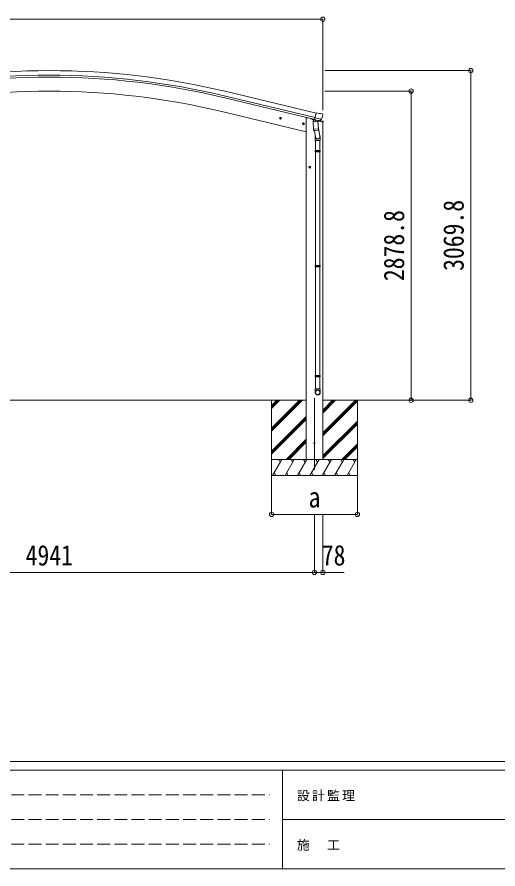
# Model space of a CAD drawing. Units: millimetres at full size, sheet at 1:40. Extents: x -11181 to 11305, y -7804 to 7716.
# Drawn here: x -7008 to -2528, y -7804 to 129 of the extents above; entities that cross this region are included whole.
import ezdxf
from ezdxf.enums import TextEntityAlignment as Align

# ---------------------------------------------------------------- set-up
doc = ezdxf.new("R2010")
doc.units = ezdxf.units.MM
doc.header["$LTSCALE"] = 40
doc.header["$PDMODE"] = 32
doc.header["$PDSIZE"] = 40
doc.linetypes.add('DASHED3', pattern=[4, 3, -1])
for name, color, linetype, lineweight in [('0-0_0', 7, 'Continuous', 9), ('0-1_本体', 4, 'Continuous', 9), ('0-2_部品', 7, 'Continuous', 9), ('0-8_PARTS2', 2, 'Continuous', 9), ('0-A_寸法', 6, 'Continuous', 9), ('F-0_240', 7, 'Continuous', 9)]:
    doc.layers.add(name, color=color, linetype=linetype, lineweight=lineweight)
doc.styles.add('ＭＳ ゴシック', font='')
doc.styles.get('ＭＳ ゴシック').set_extended_font_data('MS Gothic')

msp = doc.modelspace()

# ---------------------------------------------------------------- linework, layer by layer
at = {"layer": '0-0_0'}
for p, q in [((-9100.22, -3439.42), (-4315.2, -3439.42)), ((-4637.2, -3439.41), (-4637.2, -4139.41)), ((-4637.2, -3700.14), (-4376.47, -3439.41)), ((-4637.2, -3714.28), (-4362.33, -3439.41)), ((-4637.2, -3728.42), (-4348.19, -3439.41)), ((-4637.2, -3516.29), (-4560.32, -3439.41)), ((-4637.2, -3502.15), (-4574.46, -3439.41)), ((-4637.2, -3488.01), (-4588.6, -3439.41)), ((-4159.2, -3558.79), (-4039.82, -3439.41)), ((-4159.2, -3544.65), (-4053.96, -3439.41)), ((-4159.2, -3530.51), (-4068.1, -3439.41)), ((-4159.2, -3439.42), (-3517.7, -3439.43)), ((-4159.2, -3742.64), (-3855.98, -3439.42)), ((-4159.2, -3756.78), (-3841.84, -3439.42)), ((-4159.2, -3770.92), (-3837.2, -3448.93)), ((-3837.2, -3439.41), (-3837.2, -4139.41)), ((-4637.2, -3912.27), (-4315.2, -3590.27)), ((-4637.2, -3926.41), (-4315.2, -3604.42)), ((-4637.2, -3940.56), (-4315.2, -3618.56)), ((-4159.2, -3954.77), (-3837.2, -3632.77)), ((-4159.2, -3968.91), (-3837.2, -3646.91)), ((-4159.2, -3983.06), (-3837.2, -3661.06)), ((-4502.21, -3989.41), (-4315.2, -3802.4)), ((-4488.07, -3989.41), (-4315.2, -3816.55)), ((-4473.92, -3989.41), (-4315.2, -3830.69)), ((-3981.71, -3989.41), (-3837.2, -3844.9)), ((-3967.57, -3989.41), (-3837.2, -3859.05)), ((-3953.42, -3989.41), (-3837.2, -3873.19)), ((-3837.2, -3989.41), (-4637.2, -3989.41)), ((-4626.91, -4139.41), (-4540.31, -3989.41)), ((-4555.31, -4015.39), (-4570.31, -3989.41)), ((-4511.44, -4139.41), (-4424.84, -3989.41)), ((-4439.84, -4015.39), (-4454.84, -3989.41)), ((-4395.97, -4139.41), (-4309.37, -3989.41)), ((-4324.37, -4015.39), (-4339.37, -3989.41)), ((-4159.45, -3989.42), (-4314.95, -3989.42)), ((-4280.5, -4139.41), (-4193.9, -3989.41)), ((-4208.9, -4015.39), (-4223.9, -3989.41)), ((-4165.03, -4139.41), (-4078.43, -3989.41)), ((-4093.43, -4015.39), (-4108.43, -3989.41)), ((-4049.56, -4139.41), (-3962.96, -3989.41)), ((-3992.96, -3989.41), (-3977.96, -4015.39)), ((-3934.09, -4139.41), (-3847.49, -3989.41)), ((-3877.49, -3989.41), (-3862.49, -4015.39)), ((-4611.91, -4113.43), (-4596.91, -4139.41)), ((-4496.44, -4113.43), (-4481.44, -4139.41)), ((-4380.97, -4113.43), (-4365.97, -4139.41)), ((-4265.5, -4113.43), (-4250.5, -4139.41)), ((-4150.03, -4113.43), (-4135.03, -4139.41)), ((-4034.56, -4113.43), (-4019.56, -4139.41)), ((-3919.09, -4113.43), (-3904.09, -4139.41)), ((-4637.2, -4139.41), (-3837.2, -4139.41))]:
    msp.add_line(p, q, dxfattribs=at)
at = {"layer": '0-1_本体'}
for p, q in [((-4234.84, -824.03), (-5070.56, -623.39)), ((-4230.91, -807.66), (-5066.63, -607.03)), ((-4220.84, -765.69), (-5056.55, -565.05)), ((-4315.4, -939.41), (-5101.14, -750.77)), ((-4315.2, -3989.41), (-4315.2, -810.03)), ((-4159.2, -3989.41), (-4159.2, -849.12))]:
    msp.add_line(p, q, dxfattribs=at)
msp.add_lwpolyline([(-4315.2, -810.03), (-4295.2, -810.03), (-4261.69, -818.08)], dxfattribs=at)
for radius in [7073, 7029.83, 7013, 6882]:
    msp.add_arc((-6707.71, -7442.62), radius, 76.5, 103.5, dxfattribs=at)
at = {"layer": '0-2_部品'}
for p, q in [((-4194.51, -770.3), (-4220.44, -764.07)), ((-4194.51, -770.3), (-4181.25, -767.6)), ((-4166.77, -770.79), (-4179.95, -767.62)), ((-4163.68, -773.04), (-4159.82, -779.33)), ((-4159.46, -781.61), (-4159.73, -782.76)), ((-4563.58, -810.94), (-4544.13, -815.61)), ((-4555.99, -806.08), (-4561.15, -811.52)), ((-4556.19, -823), (-4551.52, -803.55)), ((-4548.69, -807.83), (-4555.99, -806.08)), ((-4551.72, -820.47), (-4546.56, -815.03)), ((-4546.56, -815.03), (-4548.69, -807.83)), ((-4349.66, -862.3), (-4330.21, -866.97)), ((-4342.07, -857.44), (-4347.23, -862.88)), ((-4342.27, -874.36), (-4337.6, -854.91)), ((-4334.77, -859.19), (-4342.07, -857.44)), ((-4337.8, -871.83), (-4332.64, -866.39)), ((-4332.64, -866.39), (-4334.77, -859.19)), ((-4261.89, -817.55), (-4261.89, -820.71)), ((-4239.85, -829.94), (-4258.06, -825.57)), ((-4250.59, -847.47), (-4204.9, -844.28)), ((-4245.91, -914.31), (-4250.59, -847.47)), ((-4236.17, -825.7), (-4249.48, -841.02)), ((-4249.48, -841.02), (-4249.04, -847.36)), ((-4235.23, -825.64), (-4236.17, -825.7)), ((-4232.14, -828.11), (-4233.67, -827.74)), ((-4195.44, -836.92), (-4232.14, -828.11)), ((-4173.51, -821.92), (-4231.02, -808.11)), ((-4226.19, -829.93), (-4225.17, -844.54)), ((-4197.98, -838.93), (-4223.79, -845.37)), ((-4206.67, -841.1), (-4206.44, -844.39)), ((-4204.9, -844.28), (-4200.22, -911.11)), ((-4193.07, -837.4), (-4200.59, -835.59)), ((-4157.34, -849.75), (-4200.15, -839.47)), ((-4197.28, -837.15), (-4197.22, -837.89)), ((-4193.91, -837.29), (-4195.44, -836.92)), ((-4190.36, -836.83), (-4173.98, -822.34)), ((-4185.84, -833.65), (-4159.64, -839.94)), ((-4157.34, -842.86), (-4157.34, -849.75)), ((-4245.91, -914.31), (-4200.22, -911.11)), ((-4245.9, -914.31), (-4245.01, -927.01)), ((-4201.21, -925.72), (-4242.91, -928.63)), ((-4237.48, -928.25), (-4226.75, -991.84)), ((-4201.96, -886.35), (-4186.04, -982.52)), ((-4199.36, -923.58), (-4200.24, -911.12)), ((-4199.76, -924.94), (-4199.76, -924.94)), ((-4229.89, -985.02), (-4229.89, -1019.68)), ((-4229.89, -1019.68), (-4183.89, -1019.68)), ((-4227.89, -1019.68), (-4227.89, -1113.68)), ((-4185.89, -1019.68), (-4185.89, -1113.68)), ((-4183.89, -1019.68), (-4183.89, -985.33)), ((-4229.89, -1115.68), (-4228.89, -1113.68)), ((-4229.89, -1115.68), (-4183.89, -1115.68)), ((-4229.89, -1115.68), (-4229.89, -1123.68)), ((-4229.89, -1123.68), (-4183.89, -1123.68)), ((-4229.89, -1123.68), (-4228.89, -1125.68)), ((-4228.89, -1113.68), (-4184.89, -1113.68)), ((-4228.89, -1125.68), (-4184.89, -1125.68)), ((-4227.89, -1125.68), (-4227.89, -2183.43)), ((-4185.89, -1125.68), (-4185.89, -2183.43)), ((-4183.89, -1115.68), (-4184.89, -1113.68)), ((-4285.15, -1263.05), (-4288.91, -1269.55)), ((-4277.65, -1263.05), (-4285.15, -1263.05)), ((-4281.4, -1279.55), (-4281.4, -1259.55)), ((-4273.89, -1269.55), (-4277.65, -1263.05)), ((-4291.4, -1269.55), (-4271.4, -1269.55)), ((-4277.65, -1276.05), (-4273.89, -1269.55)), ((-4229.89, -2185.43), (-4228.89, -2183.43)), ((-4229.89, -2185.43), (-4183.89, -2185.43)), ((-4229.89, -2185.43), (-4229.89, -2193.43)), ((-4229.89, -2193.43), (-4183.89, -2193.43)), ((-4229.89, -2193.43), (-4228.89, -2195.43)), ((-4228.89, -2183.43), (-4184.89, -2183.43)), ((-4228.89, -2195.43), (-4184.89, -2195.43)), ((-4227.89, -2195.43), (-4227.89, -3210.05)), ((-4185.89, -2195.43), (-4185.89, -3210.05)), ((-4183.89, -2185.43), (-4184.89, -2183.43)), ((-4229.89, -3212.05), (-4228.89, -3210.05)), ((-4229.89, -3212.05), (-4183.89, -3212.05)), ((-4229.89, -3212.05), (-4229.89, -3220.05)), ((-4229.89, -3220.05), (-4183.89, -3220.05)), ((-4229.89, -3220.05), (-4228.89, -3222.05)), ((-4228.89, -3210.05), (-4184.89, -3210.05)), ((-4228.89, -3222.05), (-4184.89, -3222.05)), ((-4227.89, -3222.05), (-4227.89, -3332.06)), ((-4185.89, -3222.05), (-4185.89, -3332.06)), ((-4183.89, -3212.05), (-4184.89, -3210.05)), ((-4229.89, -3366.2), (-4229.89, -3332.06)), ((-4229.89, -3332.06), (-4183.89, -3332.06)), ((-4183.89, -3366.2), (-4183.89, -3332.06))]:
    msp.add_line(p, q, dxfattribs=at)
for points in [[(-4225.87, -829.52), (-4235.6, -827.19), (-4220.44, -764.07)], [(-4561.15, -811.52), (-4559.02, -818.72), (-4551.72, -820.47)], [(-4347.23, -862.88), (-4345.1, -870.08), (-4337.8, -871.83)], [(-4225.87, -829.52), (-4225.64, -829.67), (-4200.87, -835.62), (-4200.59, -835.59)], [(-4173.24, -821.34), (-4173.83, -822.19), (-4173.98, -822.34)], [(-4183.89, -1115.68), (-4183.89, -1123.68), (-4184.89, -1125.68)], [(-4288.91, -1269.55), (-4285.15, -1276.05), (-4277.65, -1276.05)], [(-4183.89, -2185.43), (-4183.89, -2193.43), (-4184.89, -2195.43)], [(-4183.89, -3212.05), (-4183.89, -3220.05), (-4184.89, -3222.05)]]:
    msp.add_lwpolyline(points, dxfattribs=at)
for centre, radius in [((-4553.86, -813.28), 8.5), ((-4553.86, -813.28), 7.7), ((-4553.86, -813.28), 6.5), ((-4339.93, -864.63), 8.5), ((-4339.93, -864.63), 7.7), ((-4339.93, -864.63), 6.5), ((-4281.4, -1269.55), 8.5), ((-4281.4, -1269.55), 7.7), ((-4281.4, -1269.55), 6.5)]:
    msp.add_circle(centre, radius, dxfattribs=at)
at = {"layer": '0-2_部品', "color": 4}
msp.add_circle((-4237.2, -3839.43), 4.5, dxfattribs=at)
at = {"layer": '0-2_部品'}
for centre, radius, start, end in [((-4180.65, -770.54), 3, 76.5, 101.5), ((-4356.54, -735.51), 202.4, 334.90875, 346.5), ((-4167.94, -775.65), 5, 31.5, 76.5), ((-4256.89, -820.71), 5, 180, 256.5), ((-4233.55, -827.26), 0.5, 221.23754, 256.5), ((-4226.79, -830.02), 0.604, 7.79405, 79.40158), ((-4224.15, -844.4), 1.03, 188.03431, 289.96103), ((-4198.22, -837.96), 1, 284, 4), ((-4196.78, -837.11), 0.5, 76.5, 184), ((-4193.79, -836.8), 0.5, 256.5, 291.76246), ((-4160.34, -842.86), 3, 0, 76.5), ((-4243.04, -926.64), 2, 190.53157, 274), ((-4201.35, -923.72), 2, 274, 322.59038), ((-4201.31, -923.75), 1.95, 322.52234, 4.95983), ((-4213.89, -985.33), 30, 0, 2.54858)]:
    msp.add_arc(centre, radius, start, end, dxfattribs=at)
for centre, major_axis, ratio, start_param, end_param in [((-4162.38, -780.9), (1.57, -2.57), 0.99628, 0.7835347, 1.5707963), ((-4192.38, -834.47), (0.73, -2.92), 0.997631, 5.8041905, 5.8929484), ((-4192.41, -834.35), (-2.63, 3.16), 0.650902, 2.1145521, 2.1873627), ((-4192.35, -834.57), (0.73, -2.92), 0.997631, 5.965759, 6.7621801), ((-4206.89, -985.02), (-23, 0), 0.996195, 6.0000678, 10.0103449), ((-4206.89, -985.02), (-21, 0), 0.996195, 0.3319459, 3.3482706), ((-4206.89, -3364.45), (23, 0), 0.996195, 6.2831853, 9.424778), ((-4206.89, -3366.2), (23, 0), 0.996195, 6.2831853, 9.424778), ((-4206.89, -3366.2), (0, -23.43), 0.981806, 4.712389, 7.8539816)]:
    msp.add_ellipse(centre, major_axis=major_axis, ratio=ratio, start_param=start_param, end_param=end_param, dxfattribs=at)
msp.add_ellipse((-4206.89, -3366.2), major_axis=(-21, 0), ratio=0.996195, dxfattribs=at)
at = {"layer": '0-8_PARTS2'}
msp.add_line((-4237.2, -4088.6), (-4237.2, -3419.58), dxfattribs=at)
at = {"layer": '0-8_PARTS2', "color": 6}
for p, q in [((-9178.22, -5042.82), (-4237.2, -5042.82)), ((-4237.2, -5042.82), (-4159.2, -5042.82))]:
    msp.add_line(p, q, dxfattribs=at)
at = {"layer": '0-A_寸法'}
for p, q in [((-9256.22, 109.14), (-4159.2, 109.14)), ((-4159.2, 109.14), (-4159.2, -737.98)), ((-2782.01, -369.62), (-4140.26, -369.62)), ((-2782.01, -3439.43), (-2782.01, -369.62)), ((-3336.75, -560.62), (-4140.26, -560.62)), ((-3336.75, -3439.43), (-3336.75, -560.62)), ((-3336.75, -3439.43), (-4140.26, -3439.43)), ((-2782.01, -3439.43), (-3336.75, -3439.43)), ((-4637.2, -4502.45), (-4637.2, -4145.91)), ((-3837.2, -4502.45), (-3837.2, -4145.91)), ((-4637.2, -4502.45), (-3837.2, -4502.45)), ((-4237.2, -5042.82), (-4237.2, -4502.45)), ((-4159.2, -5042.82), (-4159.2, -4502.45)), ((-4159.2, -5042.82), (-3959.2, -5042.82))]:
    msp.add_line(p, q, dxfattribs=at)
for p in [(-4159.2, 109.14), (-2782.01, -369.62), (-3336.75, -560.62), (-3336.75, -3439.43), (-2782.01, -3439.43), (-4637.2, -4502.45), (-3837.2, -4502.45), (-4237.2, -5042.82), (-4159.2, -5042.82)]:
    msp.add_point(p, dxfattribs=at)
at = {"layer": 'F-0_240', "color": 5}
for p, q in [((-11180.61, -6803.54), (10739.39, -6803.54)), ((-11180.61, -6883.54), (7183.72, -6883.54)), ((-4536.28, -6883.54), (-4536.28, -7803.54)), ((-4536.28, -7343.54), (3663.72, -7343.54)), ((-11180.61, -7803.54), (10739.39, -7803.54))]:
    msp.add_line(p, q, dxfattribs=at)
at = {"layer": 'F-0_240', "color": 4, "linetype": 'DASHED3'}
for p, q in [((-11060.61, -7113.54), (-4656.28, -7113.54)), ((-11060.61, -7343.54), (-4656.28, -7343.54)), ((-11060.61, -7573.54), (-4656.28, -7573.54))]:
    msp.add_line(p, q, dxfattribs=at)

# ---------------------------------------------------------------- texts
at = {"layer": '0-A_寸法', "color": 7, "style": 'ＭＳ ゴシック', "width": 0.85}
for s, p in [('3069.8', (-2790.01, -2234.53)), ('2878.8', (-3344.75, -2330.03))]:
    msp.add_text(s, height=190.6, rotation=90, dxfattribs=at).set_placement(p, align=Align.BOTTOM_LEFT)
for s, p in [('a', (-4292.2, -4494.45)), ('4941', (-6927.71, -5034.82)), ('78', (-4169.2, -5034.82))]:
    msp.add_text(s, height=190.6, dxfattribs=at).set_placement(p, align=Align.BOTTOM_LEFT)
at = {"layer": 'F-0_240', "char_height": 87.98, "attachment_point": 7, "style": 'ＭＳ ゴシック'}
for s, insert in [('\\T1.17;設計監理', (-4401.18, -7173.54)), ('\\T1.17;施\u3000工', (-4401.18, -7633.54))]:
    msp.add_mtext(s, dxfattribs=dict(at, insert=insert))

doc.saveas('drawing.dxf')
